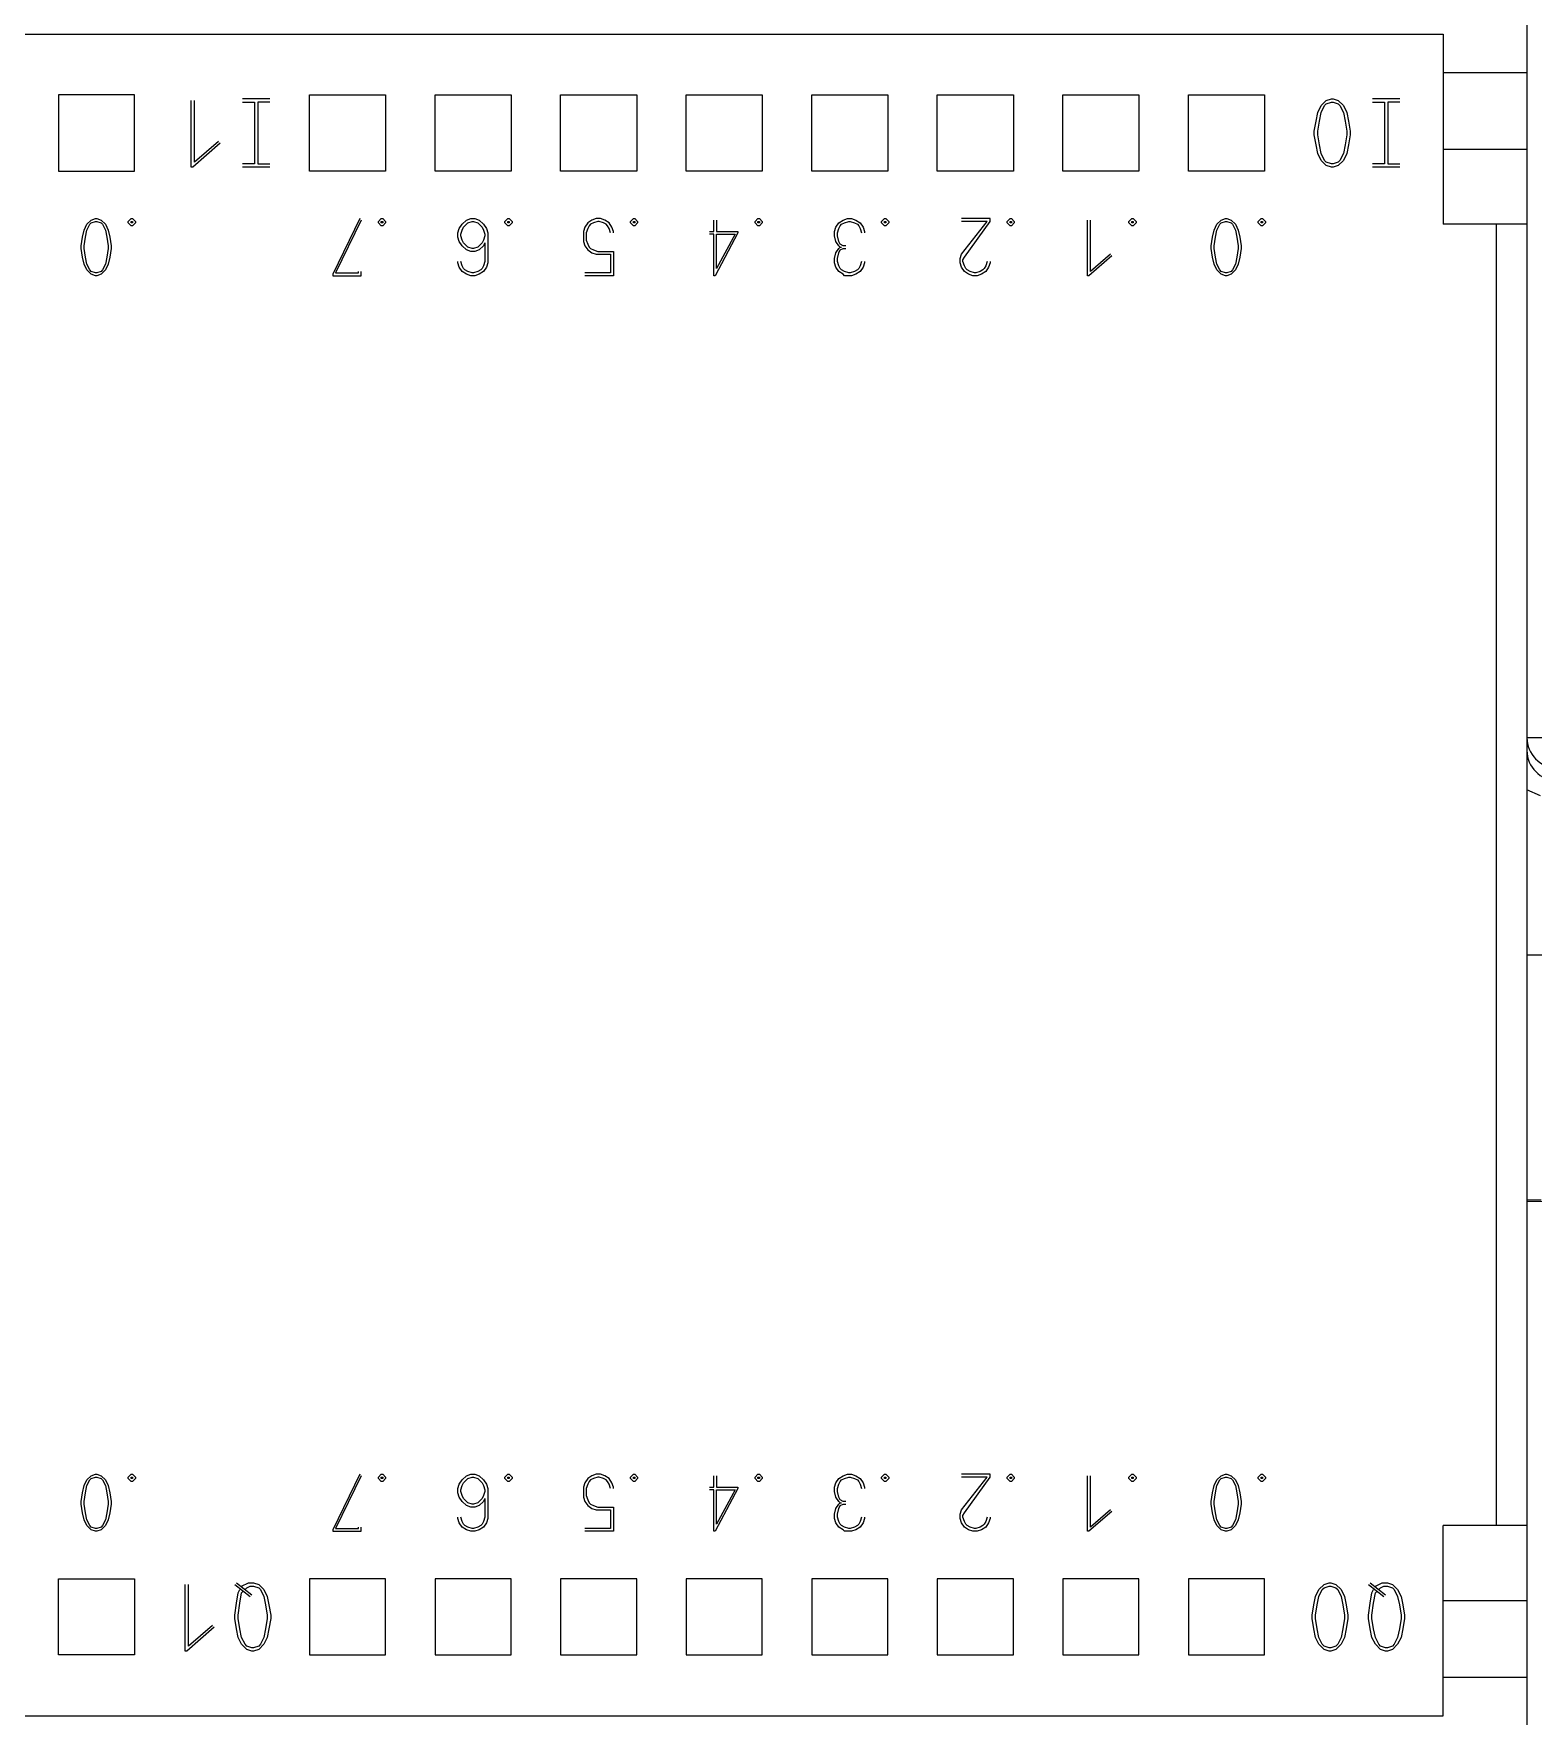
# Model space of a CAD drawing. Header units: millimetres. Extents: x 408 to 981, y 278 to 684.
# Drawn here: x 655.43 to 694.85, y 454.98 to 499.21 of the extents above; entities that cross this region are included whole.
import ezdxf

# ---------------------------------------------------------------- set-up
doc = ezdxf.new("R2010")
doc.units = ezdxf.units.MM
doc.layers.add('0007LEVEL_0', color=7, linetype='Continuous')
doc.layers.add('8_ALL_NOTES_BALLOONS_SYMBOLS_GT', color=7, linetype='Continuous')

msp = doc.modelspace()

# ---------------------------------------------------------------- linework, layer by layer
at = {"color": 7, "linetype": 'Continuous'}
for p, q in [((694.683, 516.296), (694.683, 437.896)), ((539.283, 499.196), (692.483, 499.196)), ((692.483, 499.196), (692.483, 494.196)), ((692.483, 498.183), (694.683, 498.183)), ((656.083, 497.596), (656.083, 495.596)), ((658.083, 497.596), (656.083, 497.596)), ((658.083, 495.596), (658.083, 497.596)), ((662.683, 495.596), (662.683, 497.596)), ((662.683, 497.596), (664.683, 497.596)), ((664.683, 497.596), (664.683, 495.596)), ((665.983, 495.596), (665.983, 497.596)), ((665.983, 497.596), (667.983, 497.596)), ((667.983, 497.596), (667.983, 495.596)), ((669.283, 495.596), (669.283, 497.596)), ((669.283, 497.596), (671.283, 497.596)), ((671.283, 497.596), (671.283, 495.596)), ((672.583, 495.596), (672.583, 497.596)), ((672.583, 497.596), (674.583, 497.596)), ((674.583, 497.596), (674.583, 495.596)), ((675.883, 495.596), (675.883, 497.596)), ((675.883, 497.596), (677.883, 497.596)), ((677.883, 497.596), (677.883, 495.596)), ((679.183, 495.596), (679.183, 497.596)), ((679.183, 497.596), (681.183, 497.596)), ((681.183, 497.596), (681.183, 495.596)), ((682.483, 495.596), (682.483, 497.596)), ((682.483, 497.596), (684.483, 497.596)), ((684.483, 497.596), (684.483, 495.596)), ((685.783, 495.596), (685.783, 497.596)), ((685.783, 497.596), (687.783, 497.596)), ((687.783, 497.596), (687.783, 495.596)), ((692.483, 496.168), (694.683, 496.168)), ((656.083, 495.596), (658.083, 495.596)), ((664.683, 495.596), (662.683, 495.596)), ((667.983, 495.596), (665.983, 495.596)), ((671.283, 495.596), (669.283, 495.596)), ((674.583, 495.596), (672.583, 495.596)), ((677.883, 495.596), (675.883, 495.596)), ((681.183, 495.596), (679.183, 495.596)), ((684.483, 495.596), (682.483, 495.596)), ((687.783, 495.596), (685.783, 495.596)), ((694.683, 494.196), (692.483, 494.196)), ((694.683, 474.996), (695.433, 474.996)), ((712.083, 468.502), (694.683, 468.51)), ((692.483, 454.996), (692.483, 459.996)), ((694.683, 459.996), (692.483, 459.996)), ((656.083, 456.596), (656.083, 458.596)), ((656.083, 458.596), (658.083, 458.596)), ((658.083, 458.596), (658.083, 456.596)), ((662.683, 458.596), (662.683, 456.596)), ((664.683, 458.596), (662.683, 458.596)), ((664.683, 456.596), (664.683, 458.596)), ((665.983, 458.596), (665.983, 456.596)), ((667.983, 458.596), (665.983, 458.596)), ((667.983, 456.596), (667.983, 458.596)), ((669.283, 458.596), (669.283, 456.596)), ((671.283, 458.596), (669.283, 458.596)), ((671.283, 456.596), (671.283, 458.596)), ((672.583, 458.596), (672.583, 456.596)), ((674.583, 458.596), (672.583, 458.596)), ((674.583, 456.596), (674.583, 458.596)), ((675.883, 458.596), (675.883, 456.596)), ((677.883, 458.596), (675.883, 458.596)), ((677.883, 456.596), (677.883, 458.596)), ((679.183, 458.596), (679.183, 456.596)), ((681.183, 458.596), (679.183, 458.596)), ((681.183, 456.596), (681.183, 458.596)), ((682.483, 458.596), (682.483, 456.596)), ((684.483, 458.596), (682.483, 458.596)), ((684.483, 456.596), (684.483, 458.596)), ((685.783, 458.596), (685.783, 456.596)), ((687.783, 458.596), (685.783, 458.596)), ((687.783, 456.596), (687.783, 458.596)), ((694.683, 458.023), (692.483, 458.023)), ((658.083, 456.596), (656.083, 456.596)), ((662.683, 456.596), (664.683, 456.596)), ((665.983, 456.596), (667.983, 456.596)), ((669.283, 456.596), (671.283, 456.596)), ((672.583, 456.596), (674.583, 456.596)), ((675.883, 456.596), (677.883, 456.596)), ((679.183, 456.596), (681.183, 456.596)), ((682.483, 456.596), (684.483, 456.596)), ((685.783, 456.596), (687.783, 456.596)), ((694.683, 456.008), (692.483, 456.008)), ((539.283, 454.996), (692.483, 454.996))]:
    msp.add_line(p, q, dxfattribs=at)
msp.add_arc((695.483, 480.372), 0.8, 180, 269, dxfattribs=at)
at = {"layer": '0007LEVEL_0', "color": 7, "linetype": 'Continuous'}
for p, q in [((659.573, 495.696), (659.573, 497.451)), ((659.663, 495.831), (659.663, 497.451)), ((661.643, 497.496), (660.923, 497.496)), ((660.923, 497.406), (661.238, 497.406)), ((661.238, 497.406), (661.238, 495.786)), ((661.328, 497.406), (661.328, 495.786)), ((661.643, 497.406), (661.328, 497.406)), ((689.138, 496.911), (689.183, 497.136)), ((689.183, 497.136), (689.273, 497.316)), ((689.228, 496.911), (689.273, 497.136)), ((689.273, 497.316), (689.408, 497.451)), ((689.273, 497.136), (689.363, 497.316)), ((689.363, 497.316), (689.408, 497.361)), ((689.408, 497.451), (689.543, 497.496)), ((689.408, 497.361), (689.543, 497.406)), ((689.543, 497.496), (689.588, 497.496)), ((689.543, 497.406), (689.588, 497.406)), ((689.588, 497.496), (689.723, 497.451)), ((689.588, 497.406), (689.723, 497.361)), ((689.723, 497.451), (689.858, 497.316)), ((689.723, 497.361), (689.768, 497.316)), ((689.768, 497.316), (689.858, 497.136)), ((689.858, 497.316), (689.948, 497.136)), ((689.858, 497.136), (689.903, 496.911)), ((689.948, 497.136), (689.993, 496.911)), ((691.343, 497.496), (690.623, 497.496)), ((690.623, 497.406), (690.938, 497.406)), ((690.938, 497.406), (690.938, 495.786)), ((691.028, 497.406), (691.028, 495.786)), ((691.343, 497.406), (691.028, 497.406)), ((689.093, 496.641), (689.138, 496.911)), ((689.093, 496.551), (689.093, 496.641)), ((689.183, 496.641), (689.228, 496.911)), ((689.183, 496.551), (689.183, 496.641)), ((689.903, 496.911), (689.948, 496.641)), ((689.948, 496.641), (689.948, 496.551)), ((689.993, 496.911), (690.038, 496.641)), ((690.038, 496.641), (690.038, 496.551)), ((660.338, 496.326), (659.618, 495.696)), ((660.293, 496.371), (659.663, 495.831)), ((689.138, 496.281), (689.093, 496.551)), ((689.183, 496.056), (689.138, 496.281)), ((689.228, 496.281), (689.183, 496.551)), ((689.273, 496.056), (689.228, 496.281)), ((689.903, 496.281), (689.858, 496.056)), ((689.948, 496.551), (689.903, 496.281)), ((689.993, 496.281), (689.948, 496.056)), ((690.038, 496.551), (689.993, 496.281)), ((661.238, 495.786), (660.923, 495.786)), ((661.328, 495.786), (661.643, 495.786)), ((689.273, 495.876), (689.183, 496.056)), ((689.363, 495.876), (689.273, 496.056)), ((689.408, 495.741), (689.273, 495.876)), ((689.408, 495.831), (689.363, 495.876)), ((689.543, 495.786), (689.408, 495.831)), ((689.588, 495.786), (689.543, 495.786)), ((689.723, 495.831), (689.588, 495.786)), ((689.858, 495.876), (689.723, 495.741)), ((689.768, 495.876), (689.723, 495.831)), ((689.858, 496.056), (689.768, 495.876)), ((689.948, 496.056), (689.858, 495.876)), ((690.938, 495.786), (690.623, 495.786)), ((691.028, 495.786), (691.343, 495.786)), ((659.618, 495.696), (659.573, 495.696)), ((661.643, 495.696), (660.923, 495.696)), ((689.543, 495.696), (689.408, 495.741)), ((689.588, 495.696), (689.543, 495.696)), ((689.723, 495.741), (689.588, 495.696)), ((691.343, 495.696), (690.623, 495.696)), ((656.72, 493.858), (656.758, 494.046)), ((656.758, 494.046), (656.833, 494.196)), ((656.795, 493.858), (656.833, 494.046)), ((656.833, 494.196), (656.945, 494.308)), ((656.833, 494.046), (656.908, 494.196)), ((656.908, 494.196), (656.945, 494.233)), ((656.945, 494.308), (657.058, 494.346)), ((656.945, 494.233), (657.058, 494.271)), ((657.058, 494.346), (657.095, 494.346)), ((657.058, 494.271), (657.095, 494.271)), ((657.095, 494.346), (657.208, 494.308)), ((657.095, 494.271), (657.208, 494.233)), ((657.208, 494.308), (657.32, 494.196)), ((657.208, 494.233), (657.245, 494.196)), ((657.245, 494.196), (657.32, 494.046)), ((657.32, 494.196), (657.395, 494.046)), ((657.32, 494.046), (657.358, 493.858)), ((657.395, 494.046), (657.433, 493.858)), ((657.92, 494.271), (657.995, 494.346)), ((657.92, 494.233), (657.92, 494.271)), ((657.995, 494.158), (657.92, 494.233)), ((657.995, 494.346), (658.033, 494.346)), ((657.995, 494.233), (657.995, 494.271)), ((657.995, 494.271), (658.033, 494.271)), ((658.033, 494.233), (657.995, 494.233)), ((658.033, 494.158), (657.995, 494.158)), ((658.033, 494.346), (658.108, 494.271)), ((658.033, 494.271), (658.033, 494.233)), ((658.108, 494.233), (658.033, 494.158)), ((658.108, 494.271), (658.108, 494.233)), ((664.008, 494.346), (663.295, 492.883)), ((664.045, 494.308), (663.37, 492.921)), ((664.495, 494.271), (664.57, 494.346)), ((664.495, 494.233), (664.495, 494.271)), ((664.57, 494.158), (664.495, 494.233)), ((664.57, 494.346), (664.608, 494.346)), ((664.57, 494.233), (664.57, 494.271)), ((664.57, 494.271), (664.608, 494.271)), ((664.608, 494.233), (664.57, 494.233)), ((664.608, 494.158), (664.57, 494.158)), ((664.608, 494.346), (664.683, 494.271)), ((664.608, 494.271), (664.608, 494.233)), ((664.683, 494.233), (664.608, 494.158)), ((664.683, 494.271), (664.683, 494.233)), ((666.583, 493.971), (666.62, 494.083)), ((666.62, 494.083), (666.695, 494.196)), ((666.658, 493.933), (666.695, 494.046)), ((666.695, 494.196), (666.808, 494.308)), ((666.695, 494.046), (666.733, 494.121)), ((666.733, 494.121), (666.845, 494.233)), ((666.808, 494.308), (666.92, 494.346)), ((666.845, 494.233), (666.958, 494.271)), ((666.92, 494.346), (667.033, 494.346)), ((666.958, 494.271), (666.995, 494.271)), ((666.995, 494.271), (667.108, 494.233)), ((667.033, 494.346), (667.145, 494.308)), ((667.108, 494.233), (667.22, 494.121)), ((667.145, 494.308), (667.258, 494.196)), ((667.22, 494.121), (667.258, 494.046)), ((667.258, 494.196), (667.333, 494.083)), ((667.258, 494.046), (667.295, 493.933)), ((667.333, 494.083), (667.37, 493.971)), ((667.82, 494.271), (667.895, 494.346)), ((667.82, 494.233), (667.82, 494.271)), ((667.895, 494.158), (667.82, 494.233)), ((667.895, 494.346), (667.933, 494.346)), ((667.895, 494.233), (667.895, 494.271)), ((667.895, 494.271), (667.933, 494.271)), ((667.933, 494.233), (667.895, 494.233)), ((667.933, 494.158), (667.895, 494.158)), ((667.933, 494.346), (668.008, 494.271)), ((667.933, 494.271), (667.933, 494.233)), ((668.008, 494.233), (667.933, 494.158)), ((668.008, 494.271), (668.008, 494.233)), ((669.92, 494.121), (669.883, 494.008)), ((669.883, 494.008), (669.883, 493.746)), ((669.995, 494.233), (669.92, 494.121)), ((669.995, 494.083), (669.958, 493.971)), ((670.108, 494.308), (669.995, 494.233)), ((670.033, 494.158), (669.995, 494.083)), ((670.07, 494.196), (670.033, 494.158)), ((670.145, 494.233), (670.07, 494.196)), ((670.22, 494.346), (670.108, 494.308)), ((670.258, 494.271), (670.145, 494.233)), ((670.333, 494.346), (670.22, 494.346)), ((670.295, 494.271), (670.258, 494.271)), ((670.408, 494.233), (670.295, 494.271)), ((670.445, 494.308), (670.333, 494.346)), ((670.483, 494.196), (670.408, 494.233)), ((670.558, 494.233), (670.445, 494.308)), ((670.52, 494.158), (670.483, 494.196)), ((670.558, 494.083), (670.52, 494.158)), ((670.633, 494.121), (670.558, 494.233)), ((670.595, 493.971), (670.558, 494.083)), ((670.67, 494.008), (670.633, 494.121)), ((670.67, 493.971), (670.67, 494.008)), ((671.12, 494.271), (671.195, 494.346)), ((671.12, 494.233), (671.12, 494.271)), ((671.195, 494.158), (671.12, 494.233)), ((671.195, 494.346), (671.233, 494.346)), ((671.195, 494.233), (671.195, 494.271)), ((671.195, 494.271), (671.233, 494.271)), ((671.233, 494.233), (671.195, 494.233)), ((671.233, 494.158), (671.195, 494.158)), ((671.233, 494.346), (671.308, 494.271)), ((671.233, 494.271), (671.233, 494.233)), ((671.308, 494.233), (671.233, 494.158)), ((671.308, 494.271), (671.308, 494.233)), ((673.195, 494.008), (673.308, 494.008)), ((673.308, 494.008), (673.308, 494.308)), ((673.383, 494.308), (673.383, 494.008)), ((673.383, 494.008), (673.945, 494.008)), ((673.945, 494.008), (673.945, 493.971)), ((674.395, 494.271), (674.47, 494.346)), ((674.395, 494.233), (674.395, 494.271)), ((674.47, 494.158), (674.395, 494.233)), ((674.47, 494.346), (674.508, 494.346)), ((674.47, 494.233), (674.47, 494.271)), ((674.47, 494.271), (674.508, 494.271)), ((674.508, 494.233), (674.47, 494.233)), ((674.508, 494.158), (674.47, 494.158)), ((674.508, 494.346), (674.583, 494.271)), ((674.508, 494.271), (674.508, 494.233)), ((674.583, 494.233), (674.508, 494.158)), ((674.583, 494.271), (674.583, 494.233)), ((676.483, 494.008), (676.52, 494.121)), ((676.483, 493.896), (676.483, 494.008)), ((676.52, 494.121), (676.595, 494.233)), ((676.558, 493.971), (676.595, 494.083)), ((676.595, 494.233), (676.708, 494.308)), ((676.595, 494.083), (676.633, 494.158)), ((676.633, 494.158), (676.67, 494.196)), ((676.67, 494.196), (676.745, 494.233)), ((676.708, 494.308), (676.82, 494.346)), ((676.745, 494.233), (676.858, 494.271)), ((676.82, 494.346), (676.933, 494.346)), ((676.858, 494.271), (676.895, 494.271)), ((676.895, 494.271), (677.008, 494.233)), ((676.933, 494.346), (677.045, 494.308)), ((677.008, 494.233), (677.083, 494.196)), ((677.045, 494.308), (677.158, 494.233)), ((677.083, 494.196), (677.12, 494.158)), ((677.12, 494.158), (677.158, 494.083)), ((677.158, 494.233), (677.233, 494.121)), ((677.158, 494.083), (677.195, 493.971)), ((677.233, 494.121), (677.27, 494.008)), ((677.27, 494.008), (677.27, 493.971)), ((677.72, 494.271), (677.795, 494.346)), ((677.72, 494.233), (677.72, 494.271)), ((677.795, 494.158), (677.72, 494.233)), ((677.795, 494.346), (677.833, 494.346)), ((677.795, 494.233), (677.795, 494.271)), ((677.795, 494.271), (677.833, 494.271)), ((677.833, 494.233), (677.795, 494.233)), ((677.833, 494.158), (677.795, 494.158)), ((677.833, 494.346), (677.908, 494.271)), ((677.833, 494.271), (677.833, 494.233)), ((677.908, 494.233), (677.833, 494.158)), ((677.908, 494.271), (677.908, 494.233)), ((680.57, 494.346), (679.82, 494.346)), ((679.82, 493.408), (680.495, 494.271)), ((680.495, 494.271), (679.82, 494.271)), ((679.895, 493.333), (680.57, 494.271)), ((680.57, 494.271), (680.57, 494.346)), ((681.02, 494.271), (681.095, 494.346)), ((681.02, 494.233), (681.02, 494.271)), ((681.095, 494.158), (681.02, 494.233)), ((681.095, 494.346), (681.133, 494.346)), ((681.095, 494.233), (681.095, 494.271)), ((681.095, 494.271), (681.133, 494.271)), ((681.133, 494.233), (681.095, 494.233)), ((681.133, 494.158), (681.095, 494.158)), ((681.133, 494.346), (681.208, 494.271)), ((681.133, 494.271), (681.133, 494.233)), ((681.208, 494.233), (681.133, 494.158)), ((681.208, 494.271), (681.208, 494.233)), ((683.133, 492.846), (683.133, 494.308)), ((683.208, 492.958), (683.208, 494.308)), ((684.22, 494.271), (684.295, 494.346)), ((684.22, 494.233), (684.22, 494.271)), ((684.295, 494.158), (684.22, 494.233)), ((684.295, 494.346), (684.333, 494.346)), ((684.295, 494.233), (684.295, 494.271)), ((684.295, 494.271), (684.333, 494.271)), ((684.333, 494.233), (684.295, 494.233)), ((684.333, 494.158), (684.295, 494.158)), ((684.333, 494.346), (684.408, 494.271)), ((684.333, 494.271), (684.333, 494.233)), ((684.408, 494.233), (684.333, 494.158)), ((684.408, 494.271), (684.408, 494.233)), ((686.42, 493.858), (686.458, 494.046)), ((686.458, 494.046), (686.533, 494.196)), ((686.495, 493.858), (686.533, 494.046)), ((686.533, 494.196), (686.645, 494.308)), ((686.533, 494.046), (686.608, 494.196)), ((686.608, 494.196), (686.645, 494.233)), ((686.645, 494.308), (686.758, 494.346)), ((686.645, 494.233), (686.758, 494.271)), ((686.758, 494.346), (686.795, 494.346)), ((686.758, 494.271), (686.795, 494.271)), ((686.795, 494.346), (686.908, 494.308)), ((686.795, 494.271), (686.908, 494.233)), ((686.908, 494.308), (687.02, 494.196)), ((686.908, 494.233), (686.945, 494.196)), ((686.945, 494.196), (687.02, 494.046)), ((687.02, 494.196), (687.095, 494.046)), ((687.02, 494.046), (687.058, 493.858)), ((687.095, 494.046), (687.133, 493.858)), ((687.62, 494.271), (687.695, 494.346)), ((687.62, 494.233), (687.62, 494.271)), ((687.695, 494.158), (687.62, 494.233)), ((687.695, 494.346), (687.733, 494.346)), ((687.695, 494.233), (687.695, 494.271)), ((687.695, 494.271), (687.733, 494.271)), ((687.733, 494.233), (687.695, 494.233)), ((687.733, 494.158), (687.695, 494.158)), ((687.733, 494.346), (687.808, 494.271)), ((687.733, 494.271), (687.733, 494.233)), ((687.808, 494.233), (687.733, 494.158)), ((687.808, 494.271), (687.808, 494.233)), ((656.683, 493.633), (656.72, 493.858)), ((656.683, 493.558), (656.683, 493.633)), ((656.72, 493.333), (656.683, 493.558)), ((656.758, 493.633), (656.795, 493.858)), ((656.758, 493.558), (656.758, 493.633)), ((656.795, 493.333), (656.758, 493.558)), ((657.358, 493.858), (657.395, 493.633)), ((657.395, 493.558), (657.358, 493.333)), ((657.395, 493.633), (657.395, 493.558)), ((657.433, 493.858), (657.47, 493.633)), ((657.47, 493.558), (657.433, 493.333)), ((657.47, 493.633), (657.47, 493.558)), ((666.583, 493.858), (666.583, 493.971)), ((666.62, 493.746), (666.583, 493.858)), ((666.695, 493.633), (666.62, 493.746)), ((666.658, 493.896), (666.658, 493.933)), ((666.695, 493.783), (666.658, 493.896)), ((666.733, 493.708), (666.695, 493.783)), ((666.808, 493.521), (666.695, 493.633)), ((666.845, 493.596), (666.733, 493.708)), ((666.958, 493.558), (666.845, 493.596)), ((666.995, 493.558), (666.958, 493.558)), ((667.108, 493.596), (666.995, 493.558)), ((667.22, 493.708), (667.108, 493.596)), ((667.258, 493.633), (667.145, 493.521)), ((667.258, 493.783), (667.22, 493.708)), ((667.295, 493.896), (667.258, 493.783)), ((667.295, 493.708), (667.258, 493.633)), ((667.295, 493.933), (667.295, 493.896)), ((667.295, 493.708), (667.295, 493.221)), ((667.37, 493.971), (667.37, 493.183)), ((669.883, 493.746), (669.92, 493.633)), ((669.92, 493.633), (669.995, 493.521)), ((669.958, 493.971), (669.958, 493.783)), ((669.958, 493.783), (669.995, 493.671)), ((669.995, 493.671), (670.033, 493.596)), ((670.033, 493.596), (670.07, 493.558)), ((670.07, 493.558), (670.145, 493.521)), ((673.308, 493.933), (673.195, 493.933)), ((673.308, 492.846), (673.308, 493.933)), ((673.945, 493.971), (673.345, 492.846)), ((673.87, 493.933), (673.383, 493.033)), ((673.383, 493.033), (673.383, 493.933)), ((673.383, 493.933), (673.87, 493.933)), ((676.52, 493.746), (676.483, 493.896)), ((676.595, 493.633), (676.52, 493.746)), ((676.52, 493.446), (676.595, 493.558)), ((676.558, 493.896), (676.558, 493.971)), ((676.595, 493.746), (676.558, 493.896)), ((676.633, 493.671), (676.595, 493.746)), ((676.633, 493.596), (676.595, 493.633)), ((676.595, 493.558), (676.633, 493.596)), ((676.708, 493.633), (676.633, 493.671)), ((676.633, 493.596), (676.67, 493.596)), ((676.633, 493.521), (676.708, 493.558)), ((676.783, 493.633), (676.708, 493.633)), ((676.708, 493.558), (676.783, 493.558)), ((686.383, 493.633), (686.42, 493.858)), ((686.383, 493.558), (686.383, 493.633)), ((686.42, 493.333), (686.383, 493.558)), ((686.458, 493.633), (686.495, 493.858)), ((686.458, 493.558), (686.458, 493.633)), ((686.495, 493.333), (686.458, 493.558)), ((687.058, 493.858), (687.095, 493.633)), ((687.095, 493.558), (687.058, 493.333)), ((687.095, 493.633), (687.095, 493.558)), ((687.133, 493.858), (687.17, 493.633)), ((687.17, 493.558), (687.133, 493.333)), ((687.17, 493.633), (687.17, 493.558)), ((656.758, 493.146), (656.72, 493.333)), ((656.833, 492.996), (656.758, 493.146)), ((656.833, 493.146), (656.795, 493.333)), ((656.908, 492.996), (656.833, 493.146)), ((657.32, 493.146), (657.245, 492.996)), ((657.358, 493.333), (657.32, 493.146)), ((657.395, 493.146), (657.32, 492.996)), ((657.433, 493.333), (657.395, 493.146)), ((666.583, 493.183), (666.583, 493.221)), ((666.62, 493.071), (666.583, 493.183)), ((666.695, 493.108), (666.658, 493.221)), ((666.733, 493.033), (666.695, 493.108)), ((666.92, 493.483), (666.808, 493.521)), ((667.033, 493.483), (666.92, 493.483)), ((667.145, 493.521), (667.033, 493.483)), ((667.258, 493.108), (667.22, 493.033)), ((667.295, 493.221), (667.258, 493.108)), ((667.37, 493.183), (667.333, 493.071)), ((669.995, 493.521), (670.108, 493.446)), ((670.108, 493.446), (670.22, 493.408)), ((670.145, 493.521), (670.258, 493.483)), ((670.22, 493.408), (670.595, 493.408)), ((670.258, 493.483), (670.67, 493.483)), ((670.595, 493.408), (670.595, 492.921)), ((670.67, 493.483), (670.67, 492.846)), ((676.483, 493.296), (676.52, 493.446)), ((676.483, 493.183), (676.483, 493.296)), ((676.52, 493.071), (676.483, 493.183)), ((676.558, 493.296), (676.595, 493.446)), ((676.558, 493.221), (676.558, 493.296)), ((676.595, 493.108), (676.558, 493.221)), ((676.595, 493.446), (676.633, 493.521)), ((676.633, 493.033), (676.595, 493.108)), ((677.158, 493.108), (677.12, 493.033)), ((677.195, 493.221), (677.158, 493.108)), ((677.27, 493.183), (677.233, 493.071)), ((677.27, 493.221), (677.27, 493.183)), ((679.783, 493.296), (679.82, 493.408)), ((679.783, 493.183), (679.783, 493.296)), ((679.82, 493.071), (679.783, 493.183)), ((679.858, 493.258), (679.895, 493.333)), ((679.858, 493.221), (679.858, 493.258)), ((679.895, 493.108), (679.858, 493.221)), ((679.933, 493.033), (679.895, 493.108)), ((680.458, 493.108), (680.42, 493.033)), ((680.495, 493.221), (680.458, 493.108)), ((680.57, 493.183), (680.533, 493.071)), ((680.57, 493.221), (680.57, 493.183)), ((683.77, 493.371), (683.17, 492.846)), ((683.733, 493.408), (683.208, 492.958)), ((686.458, 493.146), (686.42, 493.333)), ((686.533, 492.996), (686.458, 493.146)), ((686.533, 493.146), (686.495, 493.333)), ((686.608, 492.996), (686.533, 493.146)), ((687.02, 493.146), (686.945, 492.996)), ((687.058, 493.333), (687.02, 493.146)), ((687.095, 493.146), (687.02, 492.996)), ((687.133, 493.333), (687.095, 493.146)), ((656.945, 492.883), (656.833, 492.996)), ((656.945, 492.958), (656.908, 492.996)), ((657.058, 492.921), (656.945, 492.958)), ((657.058, 492.846), (656.945, 492.883)), ((657.095, 492.921), (657.058, 492.921)), ((657.095, 492.846), (657.058, 492.846)), ((657.208, 492.958), (657.095, 492.921)), ((657.208, 492.883), (657.095, 492.846)), ((657.32, 492.996), (657.208, 492.883)), ((657.245, 492.996), (657.208, 492.958)), ((663.295, 492.883), (663.295, 492.846)), ((663.295, 492.846), (664.045, 492.846)), ((663.37, 492.921), (663.97, 492.921)), ((663.97, 492.921), (663.97, 492.958)), ((664.045, 492.846), (664.045, 492.958)), ((666.695, 492.958), (666.62, 493.071)), ((666.808, 492.883), (666.695, 492.958)), ((666.77, 492.996), (666.733, 493.033)), ((666.845, 492.958), (666.77, 492.996)), ((666.92, 492.846), (666.808, 492.883)), ((666.958, 492.921), (666.845, 492.958)), ((667.033, 492.846), (666.92, 492.846)), ((666.995, 492.921), (666.958, 492.921)), ((667.108, 492.958), (666.995, 492.921)), ((667.145, 492.883), (667.033, 492.846)), ((667.183, 492.996), (667.108, 492.958)), ((667.258, 492.958), (667.145, 492.883)), ((667.22, 493.033), (667.183, 492.996)), ((667.333, 493.071), (667.258, 492.958)), ((670.595, 492.921), (669.92, 492.921)), ((670.67, 492.846), (669.92, 492.846)), ((673.345, 492.846), (673.308, 492.846)), ((676.595, 492.958), (676.52, 493.071)), ((676.708, 492.883), (676.595, 492.958)), ((676.67, 492.996), (676.633, 493.033)), ((676.745, 492.958), (676.67, 492.996)), ((676.745, 492.846), (676.708, 492.883)), ((676.858, 492.921), (676.745, 492.958)), ((676.933, 492.846), (676.745, 492.846)), ((676.895, 492.921), (676.858, 492.921)), ((677.008, 492.958), (676.895, 492.921)), ((677.045, 492.883), (676.933, 492.846)), ((677.083, 492.996), (677.008, 492.958)), ((677.158, 492.958), (677.045, 492.883)), ((677.12, 493.033), (677.083, 492.996)), ((677.233, 493.071), (677.158, 492.958)), ((679.895, 492.958), (679.82, 493.071)), ((680.008, 492.883), (679.895, 492.958)), ((679.97, 492.996), (679.933, 493.033)), ((680.045, 492.958), (679.97, 492.996)), ((680.12, 492.846), (680.008, 492.883)), ((680.158, 492.921), (680.045, 492.958)), ((680.233, 492.846), (680.12, 492.846)), ((680.195, 492.921), (680.158, 492.921)), ((680.308, 492.958), (680.195, 492.921)), ((680.345, 492.883), (680.233, 492.846)), ((680.383, 492.996), (680.308, 492.958)), ((680.458, 492.958), (680.345, 492.883)), ((680.42, 493.033), (680.383, 492.996)), ((680.533, 493.071), (680.458, 492.958)), ((683.17, 492.846), (683.133, 492.846)), ((686.645, 492.883), (686.533, 492.996)), ((686.645, 492.958), (686.608, 492.996)), ((686.758, 492.921), (686.645, 492.958)), ((686.758, 492.846), (686.645, 492.883)), ((686.795, 492.921), (686.758, 492.921)), ((686.795, 492.846), (686.758, 492.846)), ((686.908, 492.958), (686.795, 492.921)), ((686.908, 492.883), (686.795, 492.846)), ((687.02, 492.996), (686.908, 492.883)), ((686.945, 492.996), (686.908, 492.958)), ((656.833, 461.196), (656.945, 461.308)), ((656.945, 461.308), (657.058, 461.346)), ((656.945, 461.233), (657.058, 461.271)), ((657.058, 461.346), (657.095, 461.346)), ((657.058, 461.271), (657.095, 461.271)), ((657.095, 461.346), (657.208, 461.308)), ((657.095, 461.271), (657.208, 461.233)), ((657.208, 461.308), (657.32, 461.196)), ((657.92, 461.271), (657.995, 461.346)), ((657.92, 461.233), (657.92, 461.271)), ((657.995, 461.346), (658.033, 461.346)), ((657.995, 461.233), (657.995, 461.271)), ((657.995, 461.271), (658.033, 461.271)), ((658.033, 461.346), (658.108, 461.271)), ((658.033, 461.271), (658.033, 461.233)), ((658.108, 461.271), (658.108, 461.233)), ((664.008, 461.346), (663.295, 459.883)), ((664.045, 461.308), (663.37, 459.921)), ((664.495, 461.271), (664.57, 461.346)), ((664.495, 461.233), (664.495, 461.271)), ((664.57, 461.346), (664.608, 461.346)), ((664.57, 461.233), (664.57, 461.271)), ((664.57, 461.271), (664.608, 461.271)), ((664.608, 461.346), (664.683, 461.271)), ((664.608, 461.271), (664.608, 461.233)), ((664.683, 461.271), (664.683, 461.233)), ((666.695, 461.196), (666.808, 461.308)), ((666.808, 461.308), (666.92, 461.346)), ((666.845, 461.233), (666.958, 461.271)), ((666.92, 461.346), (667.033, 461.346)), ((666.958, 461.271), (666.995, 461.271)), ((666.995, 461.271), (667.108, 461.233)), ((667.033, 461.346), (667.145, 461.308)), ((667.145, 461.308), (667.258, 461.196)), ((667.82, 461.271), (667.895, 461.346)), ((667.82, 461.233), (667.82, 461.271)), ((667.895, 461.346), (667.933, 461.346)), ((667.895, 461.233), (667.895, 461.271)), ((667.895, 461.271), (667.933, 461.271)), ((667.933, 461.346), (668.008, 461.271)), ((667.933, 461.271), (667.933, 461.233)), ((668.008, 461.271), (668.008, 461.233)), ((670.108, 461.308), (669.995, 461.233)), ((670.22, 461.346), (670.108, 461.308)), ((670.258, 461.271), (670.145, 461.233)), ((670.333, 461.346), (670.22, 461.346)), ((670.295, 461.271), (670.258, 461.271)), ((670.408, 461.233), (670.295, 461.271)), ((670.445, 461.308), (670.333, 461.346)), ((670.558, 461.233), (670.445, 461.308)), ((671.12, 461.271), (671.195, 461.346)), ((671.12, 461.233), (671.12, 461.271)), ((671.195, 461.346), (671.233, 461.346)), ((671.195, 461.233), (671.195, 461.271)), ((671.195, 461.271), (671.233, 461.271)), ((671.233, 461.346), (671.308, 461.271)), ((671.233, 461.271), (671.233, 461.233)), ((671.308, 461.271), (671.308, 461.233)), ((673.308, 461.008), (673.308, 461.308)), ((673.383, 461.308), (673.383, 461.008)), ((674.395, 461.271), (674.47, 461.346)), ((674.395, 461.233), (674.395, 461.271)), ((674.47, 461.346), (674.508, 461.346)), ((674.47, 461.233), (674.47, 461.271)), ((674.47, 461.271), (674.508, 461.271)), ((674.508, 461.346), (674.583, 461.271)), ((674.508, 461.271), (674.508, 461.233)), ((674.583, 461.271), (674.583, 461.233)), ((676.595, 461.233), (676.708, 461.308)), ((676.708, 461.308), (676.82, 461.346)), ((676.745, 461.233), (676.858, 461.271)), ((676.82, 461.346), (676.933, 461.346)), ((676.858, 461.271), (676.895, 461.271)), ((676.895, 461.271), (677.008, 461.233)), ((676.933, 461.346), (677.045, 461.308)), ((677.045, 461.308), (677.158, 461.233)), ((677.72, 461.271), (677.795, 461.346)), ((677.72, 461.233), (677.72, 461.271)), ((677.795, 461.346), (677.833, 461.346)), ((677.795, 461.233), (677.795, 461.271)), ((677.795, 461.271), (677.833, 461.271)), ((677.833, 461.346), (677.908, 461.271)), ((677.833, 461.271), (677.833, 461.233)), ((677.908, 461.271), (677.908, 461.233)), ((680.57, 461.346), (679.82, 461.346)), ((679.82, 460.408), (680.495, 461.271)), ((680.495, 461.271), (679.82, 461.271)), ((679.895, 460.333), (680.57, 461.271)), ((680.57, 461.271), (680.57, 461.346)), ((681.02, 461.271), (681.095, 461.346)), ((681.02, 461.233), (681.02, 461.271)), ((681.095, 461.346), (681.133, 461.346)), ((681.095, 461.233), (681.095, 461.271)), ((681.095, 461.271), (681.133, 461.271)), ((681.133, 461.346), (681.208, 461.271)), ((681.133, 461.271), (681.133, 461.233)), ((681.208, 461.271), (681.208, 461.233)), ((683.133, 459.846), (683.133, 461.308)), ((683.208, 459.958), (683.208, 461.308)), ((684.22, 461.271), (684.295, 461.346)), ((684.22, 461.233), (684.22, 461.271)), ((684.295, 461.346), (684.333, 461.346)), ((684.295, 461.233), (684.295, 461.271)), ((684.295, 461.271), (684.333, 461.271)), ((684.333, 461.346), (684.408, 461.271)), ((684.333, 461.271), (684.333, 461.233)), ((684.408, 461.271), (684.408, 461.233)), ((686.533, 461.196), (686.645, 461.308)), ((686.645, 461.308), (686.758, 461.346)), ((686.645, 461.233), (686.758, 461.271)), ((686.758, 461.346), (686.795, 461.346)), ((686.758, 461.271), (686.795, 461.271)), ((686.795, 461.346), (686.908, 461.308)), ((686.795, 461.271), (686.908, 461.233)), ((686.908, 461.308), (687.02, 461.196)), ((687.62, 461.271), (687.695, 461.346)), ((687.62, 461.233), (687.62, 461.271)), ((687.695, 461.346), (687.733, 461.346)), ((687.695, 461.233), (687.695, 461.271)), ((687.695, 461.271), (687.733, 461.271)), ((687.733, 461.346), (687.808, 461.271)), ((687.733, 461.271), (687.733, 461.233)), ((687.808, 461.271), (687.808, 461.233)), ((656.683, 460.633), (656.72, 460.858)), ((656.72, 460.858), (656.758, 461.046)), ((656.758, 461.046), (656.833, 461.196)), ((656.758, 460.633), (656.795, 460.858)), ((656.795, 460.858), (656.833, 461.046)), ((656.833, 461.046), (656.908, 461.196)), ((656.908, 461.196), (656.945, 461.233)), ((657.208, 461.233), (657.245, 461.196)), ((657.245, 461.196), (657.32, 461.046)), ((657.32, 461.196), (657.395, 461.046)), ((657.32, 461.046), (657.358, 460.858)), ((657.358, 460.858), (657.395, 460.633)), ((657.395, 461.046), (657.433, 460.858)), ((657.433, 460.858), (657.47, 460.633)), ((657.995, 461.158), (657.92, 461.233)), ((658.033, 461.233), (657.995, 461.233)), ((658.033, 461.158), (657.995, 461.158)), ((658.108, 461.233), (658.033, 461.158)), ((664.57, 461.158), (664.495, 461.233)), ((664.608, 461.233), (664.57, 461.233)), ((664.608, 461.158), (664.57, 461.158)), ((664.683, 461.233), (664.608, 461.158)), ((666.583, 460.971), (666.62, 461.083)), ((666.583, 460.858), (666.583, 460.971)), ((666.62, 460.746), (666.583, 460.858)), ((666.62, 461.083), (666.695, 461.196)), ((666.658, 460.933), (666.695, 461.046)), ((666.658, 460.896), (666.658, 460.933)), ((666.695, 460.783), (666.658, 460.896)), ((666.695, 461.046), (666.733, 461.121)), ((666.733, 461.121), (666.845, 461.233)), ((667.108, 461.233), (667.22, 461.121)), ((667.22, 461.121), (667.258, 461.046)), ((667.258, 461.196), (667.333, 461.083)), ((667.258, 461.046), (667.295, 460.933)), ((667.295, 460.896), (667.258, 460.783)), ((667.295, 460.933), (667.295, 460.896)), ((667.333, 461.083), (667.37, 460.971)), ((667.37, 460.971), (667.37, 460.183)), ((667.895, 461.158), (667.82, 461.233)), ((667.933, 461.233), (667.895, 461.233)), ((667.933, 461.158), (667.895, 461.158)), ((668.008, 461.233), (667.933, 461.158)), ((669.92, 461.121), (669.883, 461.008)), ((669.883, 461.008), (669.883, 460.746)), ((669.995, 461.233), (669.92, 461.121)), ((669.995, 461.083), (669.958, 460.971)), ((669.958, 460.971), (669.958, 460.783)), ((670.033, 461.158), (669.995, 461.083)), ((670.07, 461.196), (670.033, 461.158)), ((670.145, 461.233), (670.07, 461.196)), ((670.483, 461.196), (670.408, 461.233)), ((670.52, 461.158), (670.483, 461.196)), ((670.558, 461.083), (670.52, 461.158)), ((670.633, 461.121), (670.558, 461.233)), ((670.595, 460.971), (670.558, 461.083)), ((670.67, 461.008), (670.633, 461.121)), ((670.67, 460.971), (670.67, 461.008)), ((671.195, 461.158), (671.12, 461.233)), ((671.233, 461.233), (671.195, 461.233)), ((671.233, 461.158), (671.195, 461.158)), ((671.308, 461.233), (671.233, 461.158)), ((673.195, 461.008), (673.308, 461.008)), ((673.308, 460.933), (673.195, 460.933)), ((673.308, 459.846), (673.308, 460.933)), ((673.945, 460.971), (673.345, 459.846)), ((673.383, 461.008), (673.945, 461.008)), ((673.87, 460.933), (673.383, 460.033)), ((673.383, 460.033), (673.383, 460.933)), ((673.383, 460.933), (673.87, 460.933)), ((673.945, 461.008), (673.945, 460.971)), ((674.47, 461.158), (674.395, 461.233)), ((674.508, 461.233), (674.47, 461.233)), ((674.508, 461.158), (674.47, 461.158)), ((674.583, 461.233), (674.508, 461.158)), ((676.483, 461.008), (676.52, 461.121)), ((676.483, 460.896), (676.483, 461.008)), ((676.52, 460.746), (676.483, 460.896)), ((676.52, 461.121), (676.595, 461.233)), ((676.558, 460.971), (676.595, 461.083)), ((676.558, 460.896), (676.558, 460.971)), ((676.595, 460.746), (676.558, 460.896)), ((676.595, 461.083), (676.633, 461.158)), ((676.633, 461.158), (676.67, 461.196)), ((676.67, 461.196), (676.745, 461.233)), ((677.008, 461.233), (677.083, 461.196)), ((677.083, 461.196), (677.12, 461.158)), ((677.12, 461.158), (677.158, 461.083)), ((677.158, 461.233), (677.233, 461.121)), ((677.158, 461.083), (677.195, 460.971)), ((677.233, 461.121), (677.27, 461.008)), ((677.27, 461.008), (677.27, 460.971)), ((677.795, 461.158), (677.72, 461.233)), ((677.833, 461.233), (677.795, 461.233)), ((677.833, 461.158), (677.795, 461.158)), ((677.908, 461.233), (677.833, 461.158)), ((681.095, 461.158), (681.02, 461.233)), ((681.133, 461.233), (681.095, 461.233)), ((681.133, 461.158), (681.095, 461.158)), ((681.208, 461.233), (681.133, 461.158)), ((684.295, 461.158), (684.22, 461.233)), ((684.333, 461.233), (684.295, 461.233)), ((684.333, 461.158), (684.295, 461.158)), ((684.408, 461.233), (684.333, 461.158)), ((686.383, 460.633), (686.42, 460.858)), ((686.42, 460.858), (686.458, 461.046)), ((686.458, 461.046), (686.533, 461.196)), ((686.458, 460.633), (686.495, 460.858)), ((686.495, 460.858), (686.533, 461.046)), ((686.533, 461.046), (686.608, 461.196)), ((686.608, 461.196), (686.645, 461.233)), ((686.908, 461.233), (686.945, 461.196)), ((686.945, 461.196), (687.02, 461.046)), ((687.02, 461.196), (687.095, 461.046)), ((687.02, 461.046), (687.058, 460.858)), ((687.058, 460.858), (687.095, 460.633)), ((687.095, 461.046), (687.133, 460.858)), ((687.133, 460.858), (687.17, 460.633)), ((687.695, 461.158), (687.62, 461.233)), ((687.733, 461.233), (687.695, 461.233)), ((687.733, 461.158), (687.695, 461.158)), ((687.808, 461.233), (687.733, 461.158)), ((656.683, 460.558), (656.683, 460.633)), ((656.72, 460.333), (656.683, 460.558)), ((656.758, 460.558), (656.758, 460.633)), ((656.795, 460.333), (656.758, 460.558)), ((657.395, 460.558), (657.358, 460.333)), ((657.395, 460.633), (657.395, 460.558)), ((657.47, 460.558), (657.433, 460.333)), ((657.47, 460.633), (657.47, 460.558)), ((666.695, 460.633), (666.62, 460.746)), ((666.733, 460.708), (666.695, 460.783)), ((666.808, 460.521), (666.695, 460.633)), ((666.845, 460.596), (666.733, 460.708)), ((666.92, 460.483), (666.808, 460.521)), ((666.958, 460.558), (666.845, 460.596)), ((667.033, 460.483), (666.92, 460.483)), ((666.995, 460.558), (666.958, 460.558)), ((667.108, 460.596), (666.995, 460.558)), ((667.145, 460.521), (667.033, 460.483)), ((667.22, 460.708), (667.108, 460.596)), ((667.258, 460.633), (667.145, 460.521)), ((667.258, 460.783), (667.22, 460.708)), ((667.295, 460.708), (667.258, 460.633)), ((667.295, 460.708), (667.295, 460.221)), ((669.883, 460.746), (669.92, 460.633)), ((669.92, 460.633), (669.995, 460.521)), ((669.958, 460.783), (669.995, 460.671)), ((669.995, 460.671), (670.033, 460.596)), ((669.995, 460.521), (670.108, 460.446)), ((670.033, 460.596), (670.07, 460.558)), ((670.07, 460.558), (670.145, 460.521)), ((670.108, 460.446), (670.22, 460.408)), ((670.145, 460.521), (670.258, 460.483)), ((670.22, 460.408), (670.595, 460.408)), ((670.258, 460.483), (670.67, 460.483)), ((670.595, 460.408), (670.595, 459.921)), ((670.67, 460.483), (670.67, 459.846)), ((676.483, 460.296), (676.52, 460.446)), ((676.595, 460.633), (676.52, 460.746)), ((676.52, 460.446), (676.595, 460.558)), ((676.558, 460.296), (676.595, 460.446)), ((676.633, 460.671), (676.595, 460.746)), ((676.633, 460.596), (676.595, 460.633)), ((676.595, 460.558), (676.633, 460.596)), ((676.595, 460.446), (676.633, 460.521)), ((676.708, 460.633), (676.633, 460.671)), ((676.633, 460.596), (676.67, 460.596)), ((676.633, 460.521), (676.708, 460.558)), ((676.783, 460.633), (676.708, 460.633)), ((676.708, 460.558), (676.783, 460.558)), ((679.783, 460.296), (679.82, 460.408)), ((683.77, 460.371), (683.17, 459.846)), ((683.733, 460.408), (683.208, 459.958)), ((686.383, 460.558), (686.383, 460.633)), ((686.42, 460.333), (686.383, 460.558)), ((686.458, 460.558), (686.458, 460.633)), ((686.495, 460.333), (686.458, 460.558)), ((687.095, 460.558), (687.058, 460.333)), ((687.095, 460.633), (687.095, 460.558)), ((687.17, 460.558), (687.133, 460.333)), ((687.17, 460.633), (687.17, 460.558)), ((656.758, 460.146), (656.72, 460.333)), ((656.833, 459.996), (656.758, 460.146)), ((656.833, 460.146), (656.795, 460.333)), ((656.908, 459.996), (656.833, 460.146)), ((656.945, 459.883), (656.833, 459.996)), ((656.945, 459.958), (656.908, 459.996)), ((657.058, 459.921), (656.945, 459.958)), ((657.208, 459.958), (657.095, 459.921)), ((657.245, 459.996), (657.208, 459.958)), ((657.32, 459.996), (657.208, 459.883)), ((657.32, 460.146), (657.245, 459.996)), ((657.358, 460.333), (657.32, 460.146)), ((657.395, 460.146), (657.32, 459.996)), ((657.433, 460.333), (657.395, 460.146)), ((663.97, 459.921), (663.97, 459.958)), ((664.045, 459.846), (664.045, 459.958)), ((666.583, 460.183), (666.583, 460.221)), ((666.62, 460.071), (666.583, 460.183)), ((666.695, 459.958), (666.62, 460.071)), ((666.695, 460.108), (666.658, 460.221)), ((666.733, 460.033), (666.695, 460.108)), ((666.808, 459.883), (666.695, 459.958)), ((666.77, 459.996), (666.733, 460.033)), ((666.845, 459.958), (666.77, 459.996)), ((666.958, 459.921), (666.845, 459.958)), ((667.108, 459.958), (666.995, 459.921)), ((667.183, 459.996), (667.108, 459.958)), ((667.258, 459.958), (667.145, 459.883)), ((667.22, 460.033), (667.183, 459.996)), ((667.258, 460.108), (667.22, 460.033)), ((667.295, 460.221), (667.258, 460.108)), ((667.333, 460.071), (667.258, 459.958)), ((667.37, 460.183), (667.333, 460.071)), ((676.483, 460.183), (676.483, 460.296)), ((676.52, 460.071), (676.483, 460.183)), ((676.595, 459.958), (676.52, 460.071)), ((676.558, 460.221), (676.558, 460.296)), ((676.595, 460.108), (676.558, 460.221)), ((676.633, 460.033), (676.595, 460.108)), ((676.708, 459.883), (676.595, 459.958)), ((676.67, 459.996), (676.633, 460.033)), ((676.745, 459.958), (676.67, 459.996)), ((676.858, 459.921), (676.745, 459.958)), ((677.008, 459.958), (676.895, 459.921)), ((677.083, 459.996), (677.008, 459.958)), ((677.158, 459.958), (677.045, 459.883)), ((677.12, 460.033), (677.083, 459.996)), ((677.158, 460.108), (677.12, 460.033)), ((677.195, 460.221), (677.158, 460.108)), ((677.233, 460.071), (677.158, 459.958)), ((677.27, 460.183), (677.233, 460.071)), ((677.27, 460.221), (677.27, 460.183)), ((679.783, 460.183), (679.783, 460.296)), ((679.82, 460.071), (679.783, 460.183)), ((679.895, 459.958), (679.82, 460.071)), ((679.858, 460.258), (679.895, 460.333)), ((679.858, 460.221), (679.858, 460.258)), ((679.895, 460.108), (679.858, 460.221)), ((679.933, 460.033), (679.895, 460.108)), ((680.008, 459.883), (679.895, 459.958)), ((679.97, 459.996), (679.933, 460.033)), ((680.045, 459.958), (679.97, 459.996)), ((680.158, 459.921), (680.045, 459.958)), ((680.308, 459.958), (680.195, 459.921)), ((680.383, 459.996), (680.308, 459.958)), ((680.458, 459.958), (680.345, 459.883)), ((680.42, 460.033), (680.383, 459.996)), ((680.458, 460.108), (680.42, 460.033)), ((680.495, 460.221), (680.458, 460.108)), ((680.533, 460.071), (680.458, 459.958)), ((680.57, 460.183), (680.533, 460.071)), ((680.57, 460.221), (680.57, 460.183)), ((686.458, 460.146), (686.42, 460.333)), ((686.533, 459.996), (686.458, 460.146)), ((686.533, 460.146), (686.495, 460.333)), ((686.608, 459.996), (686.533, 460.146)), ((686.645, 459.883), (686.533, 459.996)), ((686.645, 459.958), (686.608, 459.996)), ((686.758, 459.921), (686.645, 459.958)), ((686.908, 459.958), (686.795, 459.921)), ((687.02, 459.996), (686.908, 459.883)), ((686.945, 459.996), (686.908, 459.958)), ((687.02, 460.146), (686.945, 459.996)), ((687.058, 460.333), (687.02, 460.146)), ((687.095, 460.146), (687.02, 459.996)), ((687.133, 460.333), (687.095, 460.146)), ((657.058, 459.846), (656.945, 459.883)), ((657.095, 459.921), (657.058, 459.921)), ((657.095, 459.846), (657.058, 459.846)), ((657.208, 459.883), (657.095, 459.846)), ((663.295, 459.883), (663.295, 459.846)), ((663.295, 459.846), (664.045, 459.846)), ((663.37, 459.921), (663.97, 459.921)), ((666.92, 459.846), (666.808, 459.883)), ((667.033, 459.846), (666.92, 459.846)), ((666.995, 459.921), (666.958, 459.921)), ((667.145, 459.883), (667.033, 459.846)), ((670.595, 459.921), (669.92, 459.921)), ((670.67, 459.846), (669.92, 459.846)), ((673.345, 459.846), (673.308, 459.846)), ((676.745, 459.846), (676.708, 459.883)), ((676.933, 459.846), (676.745, 459.846)), ((676.895, 459.921), (676.858, 459.921)), ((677.045, 459.883), (676.933, 459.846)), ((680.12, 459.846), (680.008, 459.883)), ((680.233, 459.846), (680.12, 459.846)), ((680.195, 459.921), (680.158, 459.921)), ((680.345, 459.883), (680.233, 459.846)), ((683.17, 459.846), (683.133, 459.846)), ((686.758, 459.846), (686.645, 459.883)), ((686.795, 459.921), (686.758, 459.921)), ((686.795, 459.846), (686.758, 459.846)), ((686.908, 459.883), (686.795, 459.846)), ((659.413, 456.696), (659.413, 458.451)), ((659.503, 456.831), (659.503, 458.451)), ((660.718, 458.451), (661.123, 458.136)), ((660.763, 458.496), (661.168, 458.181)), ((660.763, 457.956), (660.808, 458.226)), ((660.808, 458.226), (660.853, 458.316)), ((660.853, 457.956), (660.898, 458.226)), ((660.898, 458.406), (661.078, 458.496)), ((660.898, 458.226), (660.943, 458.271)), ((660.988, 458.316), (661.033, 458.361)), ((661.033, 458.361), (661.123, 458.406)), ((661.078, 458.496), (661.213, 458.496)), ((661.123, 458.406), (661.213, 458.406)), ((661.213, 458.496), (661.348, 458.451)), ((661.213, 458.406), (661.348, 458.361)), ((661.348, 458.451), (661.483, 458.316)), ((661.348, 458.361), (661.393, 458.316)), ((661.393, 458.316), (661.483, 458.136)), ((661.483, 458.316), (661.573, 458.136)), ((689.123, 458.136), (689.213, 458.316)), ((689.213, 458.316), (689.348, 458.451)), ((689.213, 458.136), (689.303, 458.316)), ((689.303, 458.316), (689.348, 458.361)), ((689.348, 458.451), (689.483, 458.496)), ((689.348, 458.361), (689.483, 458.406)), ((689.483, 458.496), (689.528, 458.496)), ((689.483, 458.406), (689.528, 458.406)), ((689.528, 458.496), (689.663, 458.451)), ((689.528, 458.406), (689.663, 458.361)), ((689.663, 458.451), (689.798, 458.316)), ((689.663, 458.361), (689.708, 458.316)), ((689.708, 458.316), (689.798, 458.136)), ((689.798, 458.316), (689.888, 458.136)), ((690.518, 458.451), (690.923, 458.136)), ((690.563, 458.496), (690.968, 458.181)), ((690.563, 457.956), (690.608, 458.226)), ((690.608, 458.226), (690.653, 458.316)), ((690.653, 457.956), (690.698, 458.226)), ((690.698, 458.406), (690.878, 458.496)), ((690.698, 458.226), (690.743, 458.271)), ((690.788, 458.316), (690.833, 458.361)), ((690.833, 458.361), (690.923, 458.406)), ((690.878, 458.496), (691.013, 458.496)), ((690.923, 458.406), (691.013, 458.406)), ((691.013, 458.496), (691.148, 458.451)), ((691.013, 458.406), (691.148, 458.361)), ((691.148, 458.451), (691.283, 458.316)), ((691.148, 458.361), (691.193, 458.316)), ((691.193, 458.316), (691.283, 458.136)), ((691.283, 458.316), (691.373, 458.136)), ((660.718, 457.641), (660.763, 457.956)), ((660.808, 457.641), (660.853, 457.956)), ((661.483, 458.136), (661.528, 457.911)), ((661.528, 457.911), (661.573, 457.641)), ((661.573, 458.136), (661.618, 457.911)), ((661.618, 457.911), (661.663, 457.641)), ((689.033, 457.641), (689.078, 457.911)), ((689.078, 457.911), (689.123, 458.136)), ((689.123, 457.641), (689.168, 457.911)), ((689.168, 457.911), (689.213, 458.136)), ((689.798, 458.136), (689.843, 457.911)), ((689.843, 457.911), (689.888, 457.641)), ((689.888, 458.136), (689.933, 457.911)), ((689.933, 457.911), (689.978, 457.641)), ((690.518, 457.641), (690.563, 457.956)), ((690.608, 457.641), (690.653, 457.956)), ((691.283, 458.136), (691.328, 457.911)), ((691.328, 457.911), (691.373, 457.641)), ((691.373, 458.136), (691.418, 457.911)), ((691.418, 457.911), (691.463, 457.641)), ((660.178, 457.326), (659.458, 456.696)), ((660.133, 457.371), (659.503, 456.831)), ((660.718, 457.551), (660.718, 457.641)), ((660.763, 457.281), (660.718, 457.551)), ((660.808, 457.056), (660.763, 457.281)), ((660.808, 457.551), (660.808, 457.641)), ((660.853, 457.281), (660.808, 457.551)), ((660.898, 457.056), (660.853, 457.281)), ((661.528, 457.281), (661.483, 457.056)), ((661.573, 457.551), (661.528, 457.281)), ((661.573, 457.641), (661.573, 457.551)), ((661.618, 457.281), (661.573, 457.056)), ((661.663, 457.551), (661.618, 457.281)), ((661.663, 457.641), (661.663, 457.551)), ((689.033, 457.551), (689.033, 457.641)), ((689.078, 457.281), (689.033, 457.551)), ((689.123, 457.056), (689.078, 457.281)), ((689.123, 457.551), (689.123, 457.641)), ((689.168, 457.281), (689.123, 457.551)), ((689.213, 457.056), (689.168, 457.281)), ((689.843, 457.281), (689.798, 457.056)), ((689.888, 457.551), (689.843, 457.281)), ((689.888, 457.641), (689.888, 457.551)), ((689.933, 457.281), (689.888, 457.056)), ((689.978, 457.551), (689.933, 457.281)), ((689.978, 457.641), (689.978, 457.551)), ((690.518, 457.551), (690.518, 457.641)), ((690.563, 457.281), (690.518, 457.551)), ((690.608, 457.056), (690.563, 457.281)), ((690.608, 457.551), (690.608, 457.641)), ((690.653, 457.281), (690.608, 457.551)), ((690.698, 457.056), (690.653, 457.281)), ((691.328, 457.281), (691.283, 457.056)), ((691.373, 457.551), (691.328, 457.281)), ((691.373, 457.641), (691.373, 457.551)), ((691.418, 457.281), (691.373, 457.056)), ((691.463, 457.551), (691.418, 457.281)), ((691.463, 457.641), (691.463, 457.551)), ((660.898, 456.876), (660.808, 457.056)), ((660.988, 456.876), (660.898, 457.056)), ((661.033, 456.741), (660.898, 456.876)), ((661.033, 456.831), (660.988, 456.876)), ((661.168, 456.786), (661.033, 456.831)), ((661.348, 456.831), (661.213, 456.786)), ((661.483, 456.876), (661.348, 456.741)), ((661.393, 456.876), (661.348, 456.831)), ((661.483, 457.056), (661.393, 456.876)), ((661.573, 457.056), (661.483, 456.876)), ((689.213, 456.876), (689.123, 457.056)), ((689.303, 456.876), (689.213, 457.056)), ((689.348, 456.741), (689.213, 456.876)), ((689.348, 456.831), (689.303, 456.876)), ((689.483, 456.786), (689.348, 456.831)), ((689.663, 456.831), (689.528, 456.786)), ((689.798, 456.876), (689.663, 456.741)), ((689.708, 456.876), (689.663, 456.831)), ((689.798, 457.056), (689.708, 456.876)), ((689.888, 457.056), (689.798, 456.876)), ((690.698, 456.876), (690.608, 457.056)), ((690.788, 456.876), (690.698, 457.056)), ((690.833, 456.741), (690.698, 456.876)), ((690.833, 456.831), (690.788, 456.876)), ((690.968, 456.786), (690.833, 456.831)), ((691.148, 456.831), (691.013, 456.786)), ((691.193, 456.876), (691.148, 456.831)), ((691.283, 456.876), (691.148, 456.741)), ((691.283, 457.056), (691.193, 456.876)), ((691.373, 457.056), (691.283, 456.876)), ((659.458, 456.696), (659.413, 456.696)), ((661.168, 456.696), (661.033, 456.741)), ((661.213, 456.786), (661.168, 456.786)), ((661.213, 456.696), (661.168, 456.696)), ((661.348, 456.741), (661.213, 456.696)), ((689.483, 456.696), (689.348, 456.741)), ((689.528, 456.786), (689.483, 456.786)), ((689.528, 456.696), (689.483, 456.696)), ((689.663, 456.741), (689.528, 456.696)), ((690.968, 456.696), (690.833, 456.741)), ((691.013, 456.786), (690.968, 456.786)), ((691.013, 456.696), (690.968, 456.696)), ((691.148, 456.741), (691.013, 456.696))]:
    msp.add_line(p, q, dxfattribs=at)
at = {"layer": '8_ALL_NOTES_BALLOONS_SYMBOLS_GT', "color": 7, "linetype": 'Continuous'}
for p, q in [((694.683, 516.296), (694.683, 437.896)), ((692.483, 499.196), (692.483, 494.196)), ((692.483, 498.183), (694.683, 498.183)), ((692.483, 496.168), (694.683, 496.168)), ((694.683, 494.196), (692.483, 494.196)), ((693.883, 459.996), (693.883, 494.196)), ((694.683, 480.705), (695.462, 480.705)), ((695.034, 479.176), (694.683, 479.332)), ((694.683, 474.996), (695.018, 474.996)), ((695.053, 468.546), (694.683, 468.546)), ((692.483, 454.996), (692.483, 459.996)), ((694.683, 459.996), (692.483, 459.996)), ((694.683, 458.023), (692.483, 458.023)), ((694.683, 456.008), (692.483, 456.008))]:
    msp.add_line(p, q, dxfattribs=at)
msp.add_arc((695.483, 480.705), 0.8, 180, 268.5, dxfattribs=at)

doc.saveas('drawing.dxf')
